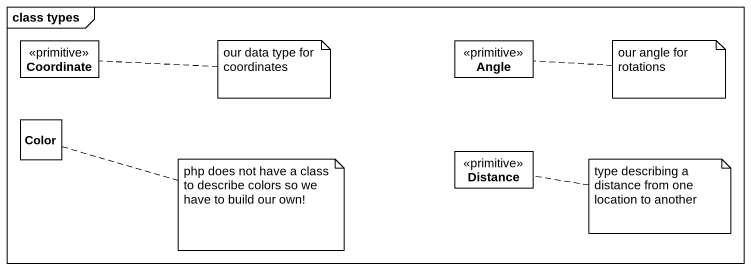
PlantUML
@startuml
mainframe class types
hide circle
hide empty members
class Coordinate <<primitive>>
class Angle <<primitive>>
class Color
class Distance <<primitive>>
note right of Coordinate : our data type for coordinates
note right of Angle : our angle for rotations
note right of Color : php does not have a class to describe colors so we have to build our own!
note right of Distance : type describing a distance from one location to another
@enduml
